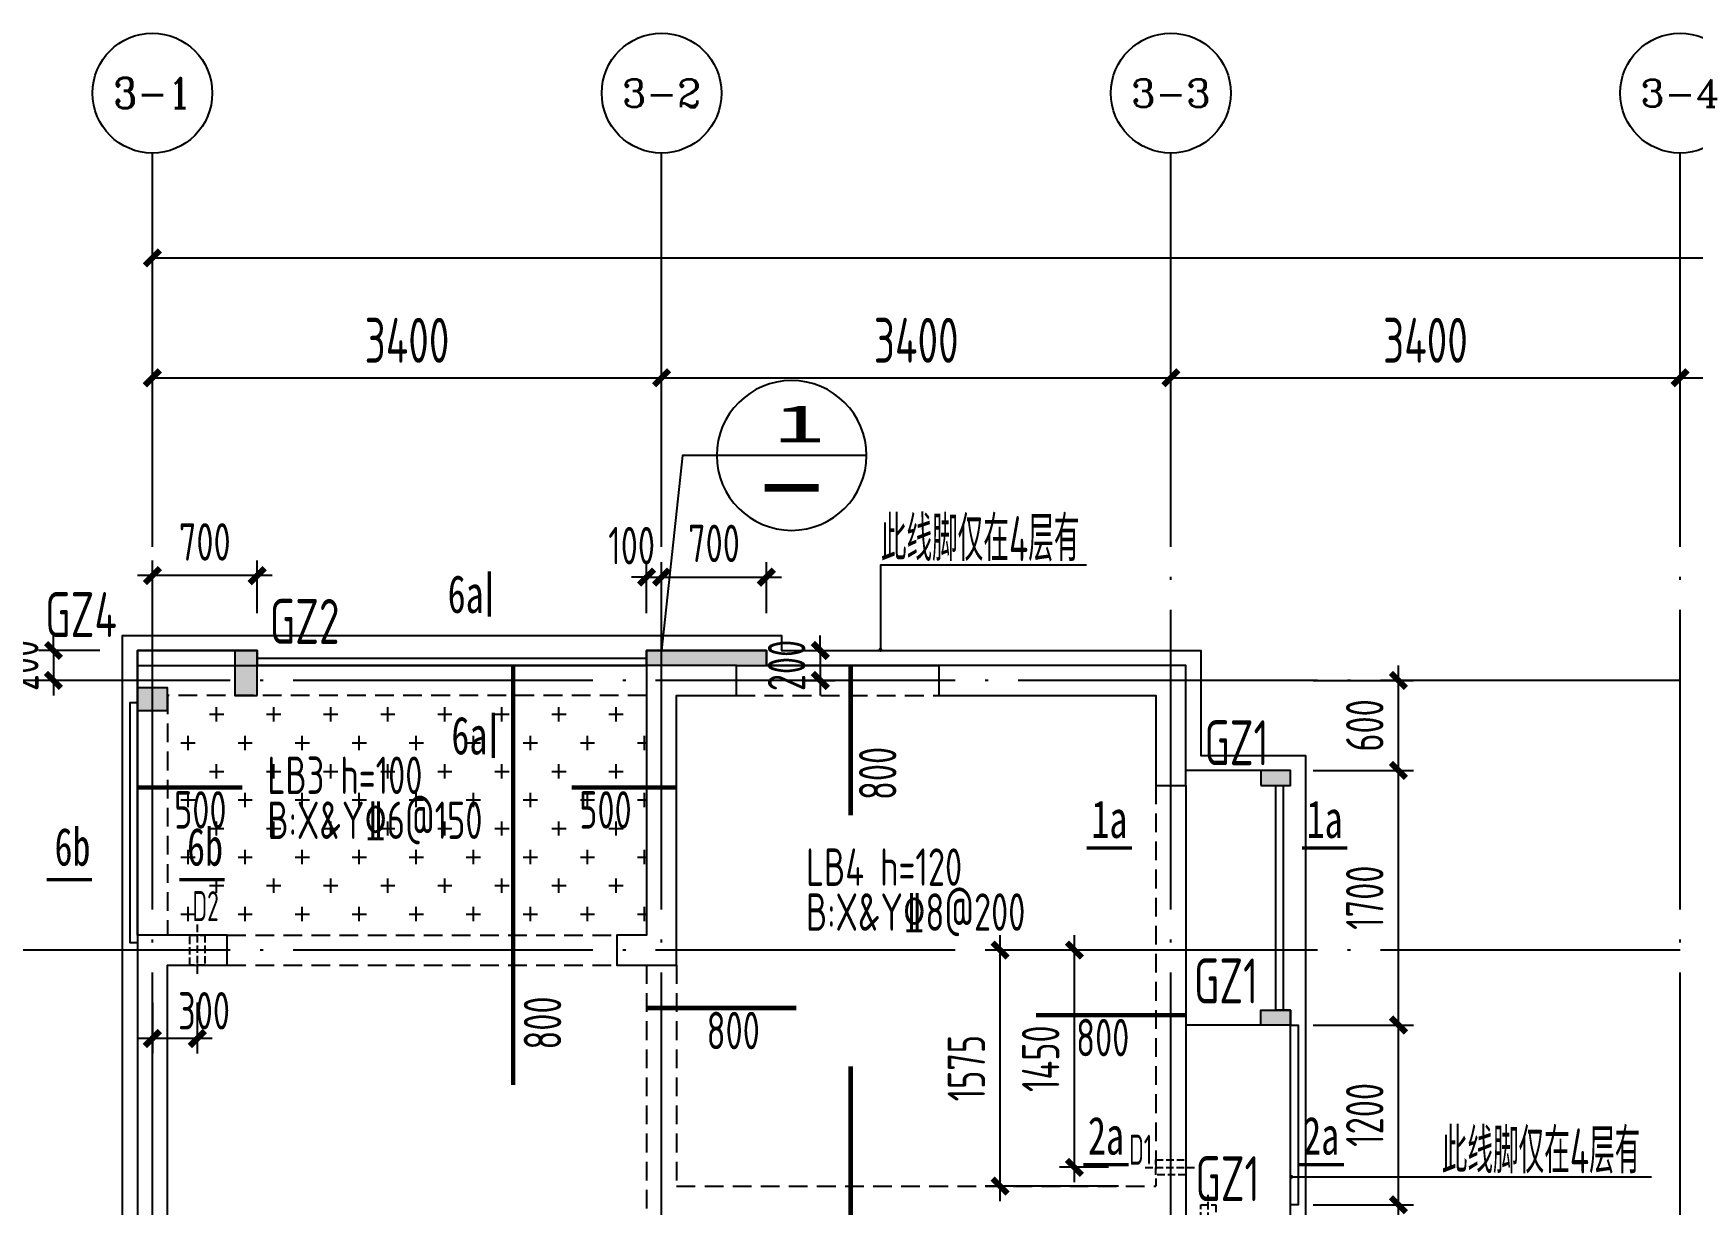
# Model space of a CAD drawing. Extents: x -173820 to 521180, y -715739 to 158231.
# Drawn here: x -6040 to 5040, y 26381 to 34202 of the extents above; entities that cross this region are included whole.
import ezdxf
from ezdxf.enums import TextEntityAlignment as Align

# ---------------------------------------------------------------- set-up
doc = ezdxf.new("R2010")
doc.units = 0
doc.header["$LTSCALE"] = 1000
for name, pattern in [('CONTINOUS', [0]), ('DASH', [0.35, 0.25, -0.1]), ('DOTE', [2.42, 2, -0.2, 0.02, -0.2]), ('HIDDEN2', [0.1875, 0.125, -0.0625])]:
    doc.linetypes.add(name, pattern=pattern)
for name, color, linetype in [('A-外装饰线脚', 7, 'Continuous'), ('A-线脚看线', 9, 'Continuous'), ('A-设备穿墙洞', 161, 'Continuous'), ('AXIS', 1, 'DOTE'), ('AXIS_TEXT', 7, 'Continuous'), ('DIM', 3, 'Continuous'), ('DIM1', 3, 'Continuous'), ('填充', 8, 'Continuous'), ('墙', 6, 'Continuous'), ('挑板', 3, 'Continuous'), ('板筋', 6, 'Continuous'), ('柱', 2, 'Continuous'), ('梁', 4, 'HIDDEN2'), ('模板线', 3, 'Continuous'), ('详图索引', 3, 'Continuous'), ('钢筋_文字', 7, 'Continuous'), ('钢筋长度标注', 7, 'Continuous')]:
    doc.layers.add(name, color=color, linetype=linetype)
doc.styles.add('_TCH_AXIS', font='COMPLEX', dxfattribs={"bigfont": 'GBCBIG'})
doc.styles.add('COMPLEX', font='COMPLEX')
doc.styles.add('TSSD_BOLD', font='tssdeng2.shx', dxfattribs={"width": 0.7, "height": 250, "bigfont": 'CHINA.shx'})
doc.styles.add('TSSD_Dimension', font='tssdeng.shx', dxfattribs={"width": 0.7, "bigfont": 'Hztxt.shx'})
doc.styles.add('zzt', font='tssdeng.shx', dxfattribs={"width": 0.7, "height": 300, "bigfont": 'tssdchn.shx'})
doc.styles.add('钢筋', font='tssdeng.shx', dxfattribs={"width": 0.7, "height": 250, "bigfont": 'tssdchn.shx'})
doc.styles.add('钢筋长度', font='tssdeng.shx', dxfattribs={"width": 0.7, "height": 300, "bigfont": 'tssdchn.shx'})
doc.styles.add('黑体', font='simhei.ttf', dxfattribs={"width": 0.8})
doc.dimstyles.new('DIM_1_100', dxfattribs={"dimtxt": 300, "dimasz": 100, "dimexe": 200, "dimexo": 50, "dimgap": 100, "dimtad": 1, "dimdec": 0, "dimzin": 0, "dimdsep": 46, "dimtxsty": 'zzt', "dimblk": 'ARCHTICK', "dimcen": 0, "dimclrt": 7, "dimadec": 0, "dimazin": 0, "dimtfac": 1, "dimtdec": 0, "dimtix": 1, "dimtmove": 2, "dimatfit": 0, "dimldrblk": 'ARCHTICK', "dimfxl": 0, "dimtolj": 1, "dimarcsym": 0})
doc.dimstyles.new('TSSD_100_100', dxfattribs={"dimtxt": 250, "dimasz": 100, "dimexe": 100, "dimexo": 250, "dimgap": 100, "dimtad": 1, "dimdec": 0, "dimzin": 0, "dimdsep": 46, "dimtxsty": 'TSSD_Dimension', "dimblk": 'ARCHTICK', "dimcen": 0, "dimdle": 100, "dimclrd": 3, "dimclre": 3, "dimclrt": 7, "dimadec": 0, "dimazin": 0, "dimtfac": 1, "dimtdec": 0, "dimtix": 1, "dimtmove": 2, "dimatfit": 3, "dimfxl": 0, "dimtolj": 1, "dimtzin": 0, "dimarcsym": 0})

# ---------------------------------------------------------------- blocks, each defined once
blk = doc.blocks.new('_ArchTick')
at = {"color": 4, "linetype": 'ByBlock', "const_width": 0.4}
blk.add_lwpolyline([(-0.5, -0.5), (0.5, 0.5)], dxfattribs=at)
blk = doc.blocks.new('*D1871')
at = {"layer": 'Defpoints', "color": 0}
for p in [(415, 28081), (1455, 28081), (1455, 26506)]:
    blk.add_point(p, dxfattribs=at)
at = {"layer": 'DIM', "color": 3, "lineweight": -2}
for p, q in [((415, 26406), (415, 28181)), ((1205, 28081), (315, 28081)), ((1205, 26506), (315, 26506))]:
    blk.add_line(p, q, dxfattribs=at)
at = {"layer": 'DIM', "color": 3, "lineweight": -2, "xscale": 100, "yscale": 100, "zscale": 100}
for p, rotation in [((415, 28081), 90), ((415, 26506), 270)]:
    blk.add_blockref('_ArchTick', p, dxfattribs=dict(at, rotation=rotation))
at = {"layer": 'DIM', "color": 7, "insert": (190, 27293), "char_height": 250, "attachment_point": 5, "rotation": 90, "style": 'TSSD_Dimension'}
blk.add_mtext('\\A1;1575', dxfattribs=at)
blk = doc.blocks.new('*D1907')
at = {"layer": 'Defpoints', "color": 0}
for p in [(-5245, 30581), (-5245, 30081), (-4545, 30081)]:
    blk.add_point(p, dxfattribs=at)
at = {"layer": 'DIM', "color": 3, "lineweight": -2}
for p, q in [((-5245, 30331), (-5245, 30681)), ((-4545, 30331), (-4545, 30681)), ((-4445, 30581), (-5345, 30581))]:
    blk.add_line(p, q, dxfattribs=at)
at = {"layer": 'DIM', "color": 3, "lineweight": -2, "xscale": 100, "yscale": 100, "zscale": 100, "rotation": 180}
blk.add_blockref('_ArchTick', (-5245, 30581), dxfattribs=at)
at = {"layer": 'DIM', "color": 3, "lineweight": -2, "xscale": 100, "yscale": 100, "zscale": 100}
blk.add_blockref('_ArchTick', (-4545, 30581), dxfattribs=at)
at = {"layer": 'DIM', "color": 7, "insert": (-4895, 30806), "char_height": 250, "attachment_point": 5, "style": 'TSSD_Dimension'}
blk.add_mtext('\\A1;700', dxfattribs=at)
blk = doc.blocks.new('*D1924')
at = {"layer": 'Defpoints', "color": 0}
for p in [(2255, 26381), (3075, 26381), (2255, 24681)]:
    blk.add_point(p, dxfattribs=at)
at = {"layer": 'DIM', "color": 3, "lineweight": -2}
for p, q in [((2505, 26381), (3175, 26381)), ((3075, 24581), (3075, 26481)), ((2505, 24681), (3175, 24681))]:
    blk.add_line(p, q, dxfattribs=at)
at = {"layer": 'DIM', "color": 3, "lineweight": -2, "xscale": 100, "yscale": 100, "zscale": 100}
for p, rotation in [((3075, 26381), 90), ((3075, 24681), 270)]:
    blk.add_blockref('_ArchTick', p, dxfattribs=dict(at, rotation=rotation))
at = {"layer": 'DIM', "color": 7, "insert": (2850, 25531), "char_height": 250, "attachment_point": 5, "rotation": 90, "style": 'TSSD_Dimension'}
blk.add_mtext('\\A1;1700', dxfattribs=at)
blk = doc.blocks.new('*D1925')
at = {"layer": 'Defpoints', "color": 0}
for p in [(2255, 29881), (3075, 29881), (2255, 29281)]:
    blk.add_point(p, dxfattribs=at)
at = {"layer": 'DIM', "color": 3, "lineweight": -2}
for p, q in [((3075, 29181), (3075, 29981)), ((2505, 29881), (3175, 29881)), ((2505, 29281), (3175, 29281))]:
    blk.add_line(p, q, dxfattribs=at)
at = {"layer": 'DIM', "color": 3, "lineweight": -2, "xscale": 100, "yscale": 100, "zscale": 100}
for p, rotation in [((3075, 29881), 90), ((3075, 29281), 270)]:
    blk.add_blockref('_ArchTick', p, dxfattribs=dict(at, rotation=rotation))
at = {"layer": 'DIM', "color": 7, "insert": (2850, 29581), "char_height": 250, "attachment_point": 5, "rotation": 90, "style": 'TSSD_Dimension'}
blk.add_mtext('\\A1;600', dxfattribs=at)
blk = doc.blocks.new('*D1926')
at = {"layer": 'Defpoints', "color": 0}
for p in [(-1845, 30571), (-1945, 30081), (-1845, 30081)]:
    blk.add_point(p, dxfattribs=at)
at = {"layer": 'DIM', "color": 3, "lineweight": -2}
for p, q in [((-1945, 30331), (-1945, 30671)), ((-1845, 30331), (-1845, 30671)), ((-1945, 30571), (-2045, 30571)), ((-1945, 30571), (-1845, 30571)), ((-1845, 30571), (-1745, 30571))]:
    blk.add_line(p, q, dxfattribs=at)
at = {"layer": 'DIM', "color": 3, "lineweight": -2, "xscale": 100, "yscale": 100, "zscale": 100}
blk.add_blockref('_ArchTick', (-1945, 30571), dxfattribs=at)
at = {"layer": 'DIM', "color": 3, "lineweight": -2, "xscale": 100, "yscale": 100, "zscale": 100, "rotation": 180}
blk.add_blockref('_ArchTick', (-1845, 30571), dxfattribs=at)
at = {"layer": 'DIM', "color": 7, "insert": (-2045, 30781), "char_height": 250, "attachment_point": 5, "style": 'TSSD_Dimension'}
blk.add_mtext('\\A1;100', dxfattribs=at)
blk = doc.blocks.new('*D1927')
at = {"layer": 'Defpoints', "color": 0}
for p in [(-1145, 30571), (-1845, 30081), (-1145, 30081)]:
    blk.add_point(p, dxfattribs=at)
at = {"layer": 'DIM', "color": 3, "lineweight": -2}
for p, q in [((-1845, 30331), (-1845, 30671)), ((-1145, 30331), (-1145, 30671)), ((-1945, 30571), (-1045, 30571))]:
    blk.add_line(p, q, dxfattribs=at)
at = {"layer": 'DIM', "color": 3, "lineweight": -2, "xscale": 100, "yscale": 100, "zscale": 100, "rotation": 180}
blk.add_blockref('_ArchTick', (-1845, 30571), dxfattribs=at)
at = {"layer": 'DIM', "color": 3, "lineweight": -2, "xscale": 100, "yscale": 100, "zscale": 100}
blk.add_blockref('_ArchTick', (-1145, 30571), dxfattribs=at)
at = {"layer": 'DIM', "color": 7, "insert": (-1495, 30796), "char_height": 250, "attachment_point": 5, "style": 'TSSD_Dimension'}
blk.add_mtext('\\A1;700', dxfattribs=at)
blk = doc.blocks.new('*D1928')
at = {"layer": 'Defpoints', "color": 0}
for p in [(-1145, 30081), (-1145, 29881), (-785, 29881)]:
    blk.add_point(p, dxfattribs=at)
at = {"layer": 'DIM', "color": 3, "lineweight": -2}
for p, q in [((-785, 30081), (-785, 30181)), ((-895, 30081), (-685, 30081)), ((-785, 30081), (-785, 29881)), ((-895, 29881), (-685, 29881)), ((-785, 29881), (-785, 29781))]:
    blk.add_line(p, q, dxfattribs=at)
at = {"layer": 'DIM', "color": 3, "lineweight": -2, "xscale": 100, "yscale": 100, "zscale": 100}
for p, rotation in [((-785, 30081), 270), ((-785, 29881), 90)]:
    blk.add_blockref('_ArchTick', p, dxfattribs=dict(at, rotation=rotation))
at = {"layer": 'DIM', "color": 7, "insert": (-1010, 29981), "char_height": 250, "attachment_point": 5, "rotation": 90, "style": 'TSSD_Dimension'}
blk.add_mtext('\\A1;200', dxfattribs=at)
blk = doc.blocks.new('*D1929')
at = {"layer": 'Defpoints', "color": 0}
for p in [(-5345, 30081), (-5905, 29881), (-5345, 29881)]:
    blk.add_point(p, dxfattribs=at)
at = {"layer": 'DIM', "color": 3, "lineweight": -2}
for p, q in [((-5905, 30081), (-5905, 30181)), ((-5595, 30081), (-6005, 30081)), ((-5905, 30081), (-5905, 29881)), ((-5595, 29881), (-6005, 29881)), ((-5905, 29881), (-5905, 29781))]:
    blk.add_line(p, q, dxfattribs=at)
at = {"layer": 'DIM', "color": 3, "lineweight": -2, "xscale": 100, "yscale": 100, "zscale": 100}
for p, rotation in [((-5905, 30081), 270), ((-5905, 29881), 90)]:
    blk.add_blockref('_ArchTick', p, dxfattribs=dict(at, rotation=rotation))
at = {"layer": 'DIM', "color": 7, "insert": (-6130, 29981), "char_height": 250, "attachment_point": 5, "rotation": 90, "style": 'TSSD_Dimension'}
blk.add_mtext('\\A1;200', dxfattribs=at)
blk = doc.blocks.new('$1676191')
at = {"layer": '模板线', "color": 4, "const_width": 22.7}
for points in [[(0, 0), (302, 0)], [(1438, 0), (1740, 0)]]:
    blk.add_lwpolyline(points, dxfattribs=at)
at = {"layer": '模板线', "color": 0, "style": '黑体', "width": 0.7}
for p in [(151, 193), (1588, 193)]:
    blk.add_text('1a', height=252, dxfattribs=at).set_placement(p, align=Align.MIDDLE_CENTER)
blk = doc.blocks.new('$1710966')
at = {"layer": '模板线', "color": 4, "const_width": 22.7}
for points in [[(0, 0), (302, 0)], [(1438, 0), (1740, 0)]]:
    blk.add_lwpolyline(points, dxfattribs=at)
at = {"layer": '模板线', "color": 0, "style": '黑体', "width": 0.7}
for p in [(151, 193), (1588, 193)]:
    blk.add_text('2a', height=252, dxfattribs=at).set_placement(p, align=Align.MIDDLE_CENTER)
blk = doc.blocks.new('$1925373')
at = {"layer": '模板线', "color": 4, "const_width": 22.7}
for points in [[(286, 1246), (286, 944)], [(311, 302), (311, 0)]]:
    blk.add_lwpolyline(points, dxfattribs=at)
at = {"layer": '模板线', "color": 0, "style": '黑体', "width": 0.7}
for p in [(127, 1095), (152, 151)]:
    blk.add_text('6a', height=252, dxfattribs=at).set_placement(p, align=Align.MIDDLE_CENTER)
blk = doc.blocks.new('*D1834')
at = {"layer": 'Defpoints', "color": 0}
for p in [(2255, 29281), (3075, 29281), (2255, 27581)]:
    blk.add_point(p, dxfattribs=at)
at = {"layer": 'DIM', "color": 3, "lineweight": -2}
for p, q in [((3075, 27481), (3075, 29381)), ((2505, 29281), (3175, 29281)), ((2505, 27581), (3175, 27581))]:
    blk.add_line(p, q, dxfattribs=at)
at = {"layer": 'DIM', "color": 3, "lineweight": -2, "xscale": 100, "yscale": 100, "zscale": 100}
for p, rotation in [((3075, 29281), 90), ((3075, 27581), 270)]:
    blk.add_blockref('_ArchTick', p, dxfattribs=dict(at, rotation=rotation))
at = {"layer": 'DIM', "color": 7, "insert": (2850, 28431), "char_height": 250, "attachment_point": 5, "rotation": 90, "style": 'TSSD_Dimension'}
blk.add_mtext('\\A1;1700', dxfattribs=at)
blk = doc.blocks.new('*D1835')
at = {"layer": 'Defpoints', "color": 0}
for p in [(2255, 27581), (3075, 27581), (2255, 26381)]:
    blk.add_point(p, dxfattribs=at)
at = {"layer": 'DIM', "color": 3, "lineweight": -2}
for p, q in [((3075, 26281), (3075, 27681)), ((2505, 27581), (3175, 27581)), ((2505, 26381), (3175, 26381))]:
    blk.add_line(p, q, dxfattribs=at)
at = {"layer": 'DIM', "color": 3, "lineweight": -2, "xscale": 100, "yscale": 100, "zscale": 100}
for p, rotation in [((3075, 27581), 90), ((3075, 26381), 270)]:
    blk.add_blockref('_ArchTick', p, dxfattribs=dict(at, rotation=rotation))
at = {"layer": 'DIM', "color": 7, "insert": (2850, 26981), "char_height": 250, "attachment_point": 5, "rotation": 90, "style": 'TSSD_Dimension'}
blk.add_mtext('\\A1;1200', dxfattribs=at)
blk = doc.blocks.new('详图索引1')
at = {"color": 3, "const_width": 50}
blk.add_lwpolyline([(319, -216), (681, -216)], dxfattribs=at)
at = {"layer": '详图索引', "color": 3}
blk.add_line((0, 0), (1000, 0), dxfattribs=at)
blk.add_circle((500, 0), 500, dxfattribs=at)
at = {"layer": '详图索引', "color": 3, "style": '黑体', "width": 2}
blk.add_attdef('1', text='', height=250, dxfattribs=at).set_placement((468, 213), align=Align.MIDDLE_CENTER)
blk = doc.blocks.new('*D411')
at = {"layer": 'Defpoints', "color": 0}
for p in [(3400, 22821), (0, 21871), (3400, 21871)]:
    blk.add_point(p, dxfattribs=at)
at = {"layer": 'DIM1', "color": 0, "lineweight": -2}
for p, q in [((0, 21921), (0, 23021)), ((3400, 21921), (3400, 23021)), ((0, 22821), (3400, 22821))]:
    blk.add_line(p, q, dxfattribs=at)
at = {"layer": 'DIM1', "color": 0, "lineweight": -2, "xscale": 100, "yscale": 100, "zscale": 100, "rotation": 180}
blk.add_blockref('_ArchTick', (0, 22821), dxfattribs=at)
at = {"layer": 'DIM1', "color": 0, "lineweight": -2, "xscale": 100, "yscale": 100, "zscale": 100}
blk.add_blockref('_ArchTick', (3400, 22821), dxfattribs=at)
at = {"layer": 'DIM1', "color": 7, "insert": (1700, 23071), "char_height": 300, "attachment_point": 5, "style": 'zzt'}
blk.add_mtext('\\A1;3400', dxfattribs=at)
blk = doc.blocks.new('*D412')
at = {"layer": 'Defpoints', "color": 0}
for p in [(6800, 22821), (3400, 21871), (6800, 21871)]:
    blk.add_point(p, dxfattribs=at)
at = {"layer": 'DIM1', "color": 0, "lineweight": -2}
for p, q in [((3400, 21921), (3400, 23021)), ((6800, 21921), (6800, 23021)), ((3400, 22821), (6800, 22821))]:
    blk.add_line(p, q, dxfattribs=at)
at = {"layer": 'DIM1', "color": 0, "lineweight": -2, "xscale": 100, "yscale": 100, "zscale": 100, "rotation": 180}
blk.add_blockref('_ArchTick', (3400, 22821), dxfattribs=at)
at = {"layer": 'DIM1', "color": 0, "lineweight": -2, "xscale": 100, "yscale": 100, "zscale": 100}
blk.add_blockref('_ArchTick', (6800, 22821), dxfattribs=at)
at = {"layer": 'DIM1', "color": 7, "insert": (5100, 23071), "char_height": 300, "attachment_point": 5, "style": 'zzt'}
blk.add_mtext('\\A1;3400', dxfattribs=at)
blk = doc.blocks.new('*D413')
at = {"layer": 'Defpoints', "color": 0}
for p in [(10200, 22821), (6800, 21871), (10200, 21871)]:
    blk.add_point(p, dxfattribs=at)
at = {"layer": 'DIM1', "color": 0, "lineweight": -2}
for p, q in [((6800, 21921), (6800, 23021)), ((10200, 21921), (10200, 23021)), ((6800, 22821), (10200, 22821))]:
    blk.add_line(p, q, dxfattribs=at)
at = {"layer": 'DIM1', "color": 0, "lineweight": -2, "xscale": 100, "yscale": 100, "zscale": 100, "rotation": 180}
blk.add_blockref('_ArchTick', (6800, 22821), dxfattribs=at)
at = {"layer": 'DIM1', "color": 0, "lineweight": -2, "xscale": 100, "yscale": 100, "zscale": 100}
blk.add_blockref('_ArchTick', (10200, 22821), dxfattribs=at)
at = {"layer": 'DIM1', "color": 7, "insert": (8500, 23071), "char_height": 300, "attachment_point": 5, "style": 'zzt'}
blk.add_mtext('\\A1;3400', dxfattribs=at)
blk = doc.blocks.new('*D414')
at = {"layer": 'Defpoints', "color": 0}
for p in [(11400, 22821), (10200, 21871), (11400, 21871)]:
    blk.add_point(p, dxfattribs=at)
at = {"layer": 'DIM1', "color": 0, "lineweight": -2}
for p, q in [((10200, 21921), (10200, 23021)), ((11400, 21921), (11400, 23021)), ((10200, 22821), (11400, 22821))]:
    blk.add_line(p, q, dxfattribs=at)
at = {"layer": 'DIM1', "color": 0, "lineweight": -2, "xscale": 100, "yscale": 100, "zscale": 100, "rotation": 180}
blk.add_blockref('_ArchTick', (10200, 22821), dxfattribs=at)
at = {"layer": 'DIM1', "color": 0, "lineweight": -2, "xscale": 100, "yscale": 100, "zscale": 100}
blk.add_blockref('_ArchTick', (11400, 22821), dxfattribs=at)
at = {"layer": 'DIM1', "color": 7, "insert": (10800, 23071), "char_height": 300, "attachment_point": 5, "style": 'zzt'}
blk.add_mtext('\\A1;1200', dxfattribs=at)
blk = doc.blocks.new('*D429')
at = {"layer": 'Defpoints', "color": 0}
for p in [(48000, 23621), (0, 21871), (48000, 21871)]:
    blk.add_point(p, dxfattribs=at)
at = {"layer": 'DIM1', "color": 0, "lineweight": -2}
for p, q in [((0, 21921), (0, 23821)), ((48000, 21921), (48000, 23821)), ((0, 23621), (48000, 23621))]:
    blk.add_line(p, q, dxfattribs=at)
at = {"layer": 'DIM1', "color": 0, "lineweight": -2, "xscale": 100, "yscale": 100, "zscale": 100, "rotation": 180}
blk.add_blockref('_ArchTick', (0, 23621), dxfattribs=at)
at = {"layer": 'DIM1', "color": 0, "lineweight": -2, "xscale": 100, "yscale": 100, "zscale": 100}
blk.add_blockref('_ArchTick', (48000, 23621), dxfattribs=at)
at = {"layer": 'DIM1', "color": 7, "insert": (24000, 23871), "char_height": 300, "attachment_point": 5, "style": 'zzt'}
blk.add_mtext('\\A1;48000', dxfattribs=at)
blk = doc.blocks.new('_AXISO')
at = {"color": 3}
blk.add_circle((0, 0), 0.5, dxfattribs=at)
at = {"layer": 'AXIS_TEXT', "color": 3, "style": 'COMPLEX', "width": 1.041667}
blk.add_attdef('A', text='', height=0.56, dxfattribs=at).set_placement((-0.25, -0.28), (0.25, -0.28), align=Align.FIT)
blk = doc.blocks.new('$1466424')
at = {"layer": '板筋', "const_width": 30}
for points in [[(2509, 19804), (2509, 22604)], [(4762, 21604), (4762, 22604)], [(0, 21790), (700, 21790)], [(2900, 21790), (3600, 21790)], [(3400, 20317), (4400, 20317)], [(6000, 20270), (7000, 20270)], [(4762, 18179), (4762, 19929)]]:
    blk.add_lwpolyline(points, dxfattribs=at)
at = {"layer": '钢筋_文字', "color": 7, "linetype": 'Continuous', "width": 0.7}
for s, style, p in [('LB3 h=100', 'TSSD_BOLD', (868, 21746, 0)), ('B:X&Y%%1326@150', '钢筋', (868, 21446, 0)), ('LB4 h=120', 'TSSD_BOLD', (4464, 21133, 0)), ('B:X&Y%%1328@200', '钢筋', (4464, 20833, 0))]:
    blk.add_text(s, height=250, dxfattribs=dict(at, style=style)).set_placement(p)
at = {"layer": '钢筋长度标注', "style": '钢筋长度', "width": 0.7}
for p in [(5068, 21706), (2830, 20040)]:
    blk.add_text('800', height=250, rotation=90, dxfattribs=at).set_placement(p)
for s, p in [('500', (245, 21515)), ('500', (2950, 21515)), ('800', (3801, 20042)), ('800', (6268, 19995))]:
    blk.add_text(s, height=250, dxfattribs=at).set_placement(p)
blk = doc.blocks.new('$133032')
at = {"layer": '挑板'}
for points in [[(10400, 16800), (7000, 16800), (7000, 17400), (7700, 17400), (7700, 17500), (7600, 17500), (7600, 19000), (7700, 19000), (7700, 20400), (7600, 20400), (7600, 21900), (7700, 21900), (7700, 22000), (7000, 22000), (7000, 22700), (4200, 22700), (4200, 22800), (3400, 22800), (3400, 22700), (800, 22700), (800, 22800), (0, 22800), (0, 1700)], [(7700, 20300), (7000, 20300)]]:
    blk.add_lwpolyline(points, dxfattribs=at)
blk = doc.blocks.new('$1839168')
at = {"layer": '柱'}
blk.add_hatch(color=8, dxfattribs=at).paths.add_polyline_path([(0, 200), (0, 0), (100, 0), (100, 200)])
at = {"layer": '柱', "color": 3, "elevation": 0}
blk.add_lwpolyline([(0, 200), (0, 0), (100, 0), (100, 200)], close=True, dxfattribs=at)
blk = doc.blocks.new('$1691164')
at = {"layer": '柱'}
blk.add_hatch(color=8, dxfattribs=at).paths.add_polyline_path([(0, 0), (100, 0), (100, 200), (0, 200)])
at = {"layer": '柱', "color": 3, "elevation": 0}
blk.add_lwpolyline([(100, 200), (0, 200), (0, 0), (100, 0), (100, 0), (100, 0)], close=True, dxfattribs=at)
blk = doc.blocks.new('$1981617')
at = {"layer": '柱'}
blk.add_hatch(color=8, dxfattribs=at).paths.add_polyline_path([(150, 0), (150, 300), (0, 300), (0, 0)])
at = {"layer": '柱', "color": 3, "elevation": 0}
blk.add_lwpolyline([(150, 0), (150, 300), (0, 300), (0, 0)], close=True, dxfattribs=at)
blk = doc.blocks.new('$1617331')
at = {"layer": '柱'}
blk.add_hatch(color=8, dxfattribs=at).paths.add_polyline_path([(200, 150), (0, 150), (0, 0), (200, 0)])
at = {"layer": '柱', "color": 3, "elevation": 0}
blk.add_lwpolyline([(200, 150), (0, 150), (0, 0), (200, 0)], close=True, dxfattribs=at)
blk = doc.blocks.new('$1222607')
at = {"layer": '柱'}
blk.add_blockref('$1981617', (650, 22500, 0), dxfattribs=at)
for name, p, rotation in [('$1617331', (200, 22550, 0), 180), ('$1839168', (7700, 21900, 0), 90)]:
    blk.add_blockref(name, p, dxfattribs=dict(at, rotation=rotation))
at = {"layer": '柱', "xscale": -1, "rotation": 90}
blk.add_blockref('$1691164', (7700, 20400, 0), dxfattribs=at)
blk = doc.blocks.new('$1413619')
at = {"layer": 'A-线脚看线', "color": 5, "elevation": 0}
for points in [[(850, 22700), (3450, 22700)], [(50, 22400), (0, 22400), (0, 20800), (50, 20800)], [(7700, 21850), (7700, 20350)], [(7750, 20250), (7800, 20250), (7800, 19050), (7750, 19050)]]:
    blk.add_lwpolyline(points, dxfattribs=at)
blk = doc.blocks.new('$145458')
at = {"layer": 'A-设备穿墙洞', "linetype": 'DASH', "ltscale": 0.2, "elevation": 0}
for points in [[(531, 6596), (531, 6258)], [(5035, 125), (5436, 125)]]:
    blk.add_lwpolyline(points, dxfattribs=at)
for points in [[(581, 6325), (481, 6325), (481, 6525), (581, 6525)], [(5131, 200), (5131, 50), (5331, 50), (5331, 200)]]:
    blk.add_lwpolyline(points, close=True, dxfattribs=at)
at = {"layer": 'A-设备穿墙洞', "linetype": 'DASH', "ltscale": 0.2}
for points in [[(7131, 5025), (7131, 4925), (6931, 4925), (6931, 5025)], [(7231, 4725), (7331, 4725), (7331, 4625), (7231, 4625)], [(331, 175), (331, 75), (131, 75), (131, 175)]]:
    blk.add_lwpolyline(points, close=True, dxfattribs=at)
for points in [[(6860, 4975), (7198, 4975)], [(7281, 4554), (7281, 4792)], [(68, 125), (413, 125)]]:
    blk.add_lwpolyline(points, dxfattribs=at)
at = {"layer": 'A-设备穿墙洞', "color": 7, "linetype": 'DASH', "ltscale": 0.2, "style": 'zzt', "width": 0.6}
for s, p in [('D2', (498, 6619)), ('D1', (6752, 4993)), ('D1', (7152, 4413)), ('P', (0, 132)), ('PF', (5366, 123))]:
    blk.add_text(s, height=200, dxfattribs=at).set_placement(p)
blk = doc.blocks.new('*D11651')
at = {"layer": 'Defpoints', "color": 0}
for p in [(7156, 19548), (7633, 19548, 0), (7633, 18098)]:
    blk.add_point(p, dxfattribs=at)
at = {"layer": 'DIM1', "color": 3, "lineweight": -2}
for p, q in [((7156, 17998), (7156, 19648)), ((7383, 19548), (7056, 19548)), ((7383, 18098), (7056, 18098))]:
    blk.add_line(p, q, dxfattribs=at)
at = {"layer": 'DIM1', "color": 3, "lineweight": -2, "xscale": 100, "yscale": 100, "zscale": 100}
for p, rotation in [((7156, 19548), 90), ((7156, 18098), 270)]:
    blk.add_blockref('_ArchTick', p, dxfattribs=dict(at, rotation=rotation))
at = {"layer": 'DIM1', "color": 7, "insert": (6931, 18823), "char_height": 250, "attachment_point": 5, "rotation": 90, "style": 'TSSD_Dimension'}
blk.add_mtext('\\A1;1450', dxfattribs=at)
blk = doc.blocks.new('*D11691')
at = {"layer": 'Defpoints', "color": 0}
for p in [(1000, 19448), (1300, 19448, 0), (1000, 18958)]:
    blk.add_point(p, dxfattribs=at)
at = {"layer": 'DIM1', "color": 3, "lineweight": -2}
for p, q in [((1000, 19198), (1000, 18858)), ((1300, 19198), (1300, 18858)), ((1400, 18958), (900, 18958))]:
    blk.add_line(p, q, dxfattribs=at)
at = {"layer": 'DIM1', "color": 3, "lineweight": -2, "xscale": 100, "yscale": 100, "zscale": 100, "rotation": 180}
blk.add_blockref('_ArchTick', (1000, 18958), dxfattribs=at)
at = {"layer": 'DIM1', "color": 3, "lineweight": -2, "xscale": 100, "yscale": 100, "zscale": 100}
blk.add_blockref('_ArchTick', (1300, 18958), dxfattribs=at)
at = {"layer": 'DIM1', "color": 7, "insert": (1345, 19143), "char_height": 250, "attachment_point": 5, "style": 'TSSD_Dimension'}
blk.add_mtext('\\A1;300', dxfattribs=at)
blk = doc.blocks.new('$1417300')
at = {"layer": '模板线', "color": 4, "const_width": 22.7, "elevation": 0}
for points in [[(0, 0), (302, 0)], [(886, 0), (1188, 0)]]:
    blk.add_lwpolyline(points, dxfattribs=at)
at = {"layer": '模板线', "color": 0, "style": '黑体', "width": 0.7}
for p in [(172, 220, 0), (1057, 220, 0)]:
    blk.add_text('6b', height=252, dxfattribs=at).set_placement(p, align=Align.MIDDLE_CENTER)
blk = doc.blocks.new('$1783196')
at = {"layer": 'AXIS'}
for p, q in [((5234.9, 3480), (5234.9, 27859.5)), ((8634.9, 3480), (8634.9, 27859.5)), ((12034.9, 3480), (12034.9, 27859.5)), ((15434.9, 3480), (15434.9, 27859.5)), ((15434.9, 26788.3), (4360, 26788.3)), ((15434.9, 24988.3), (4360, 24988.3))]:
    blk.add_line(p, q, dxfattribs=at)
at = {"layer": 'DIM1'}
for p, q in [((5234.9, 27859.5), (5234.9, 30309.5)), ((8634.9, 27859.5), (8634.9, 30309.5)), ((12034.9, 27859.5), (12034.9, 30309.5)), ((15434.9, 27859.5), (15434.9, 30309.5))]:
    blk.add_line(p, q, dxfattribs=at)
ref = blk.add_blockref('_AXISO', (5234.9, 30709.5), dxfattribs=dict(at, xscale=800, yscale=800, zscale=800))
ref.add_attrib('A', '3-1', dxfattribs={"layer": 'AXIS_TEXT', "height": 202.97, "style": '_TCH_AXIS'}).set_placement((4973.9, 30608), (5495.8, 30608), align=Align.FIT)
ref = blk.add_blockref('_AXISO', (8634.9, 30709.5), dxfattribs=dict(at, xscale=800, yscale=800, zscale=800))
ref.add_attrib('A', '3-2', dxfattribs={"layer": 'AXIS_TEXT', "height": 187.78, "style": '_TCH_AXIS'}).set_placement((8371.1, 30615.6), (8898.6, 30615.6), align=Align.FIT)
ref = blk.add_blockref('_AXISO', (12034.9, 30709.5), dxfattribs=dict(at, xscale=800, yscale=800, zscale=800))
ref.add_attrib('A', '3-3', dxfattribs={"layer": 'AXIS_TEXT', "height": 187.78, "style": '_TCH_AXIS'}).set_placement((11771.1, 30615.6), (12298.6, 30615.6), align=Align.FIT)
ref = blk.add_blockref('_AXISO', (15434.9, 30709.5), dxfattribs=dict(at, xscale=800, yscale=800, zscale=800))
ref.add_attrib('A', '3-4', dxfattribs={"layer": 'AXIS_TEXT', "height": 182.29, "style": '_TCH_AXIS'}).set_placement((15170.1, 30618.4), (15699.6, 30618.4), align=Align.FIT)
for p1, p2, distance, picture, middle in [((5234.9, 27859.5), (53234.9, 27859.5), 1750, '*D429', (29234.9, 29859.5)), ((5234.9, 27859.5), (8634.9, 27859.5), 950, '*D411', (6934.9, 29059.5)), ((8634.9, 27859.5), (12034.9, 27859.5), 950, '*D412', (10334.9, 29059.5)), ((12034.9, 27859.5), (15434.9, 27859.5), 950, '*D413', (13734.9, 29059.5)), ((15434.9, 27859.5), (16634.9, 27859.5), 950, '*D414', (16034.9, 29059.5))]:
    dim = blk.add_aligned_dim(p1=p1, p2=p2, distance=distance, dimstyle='DIM_1_100', dxfattribs=at)
    dim.commit()
    dim.dimension.update_dxf_attribs({"geometry": picture, "text_midpoint": middle, "insert": (5234.9, 5988.3)})
blk = doc.blocks.new('$1186913')
at = {"layer": 'A-设备穿墙洞'}
blk.add_blockref('$145458', (768.9, 13122.9), dxfattribs=at)
at = {"layer": 'DIM1'}
dim = blk.add_linear_dim(base=(7156, 19547.9), p1=(7632.7, 18097.9), p2=(7632.7, 19547.9, 0), angle=90, dimstyle='TSSD_100_100', dxfattribs=at)
dim.commit()
dim.dimension.update_dxf_attribs({"geometry": '*D11651', "text_midpoint": (6931, 18822.9)})
dim = blk.add_linear_dim(base=(1000.2, 18958, 0), p1=(1300.2, 19447.9, 0), p2=(1000.2, 19447.9, 0), dimstyle='TSSD_100_100', dxfattribs=at)
dim.commit()
dim.dimension.update_dxf_attribs({"geometry": '*D11691', "text_midpoint": (1344.8, 19142.8, 0), "dimtype": 128})

msp = doc.modelspace()

# ---------------------------------------------------------------- hatches: boundary and pattern name
at = {"layer": '填充'}
msp.add_hatch(color=256, dxfattribs=at).paths.add_polyline_path([(-1944.7, 30080.8), (-1944.7, 29980.8), (-1344.7, 29980.8), (-1144.7, 29980.8), (-1144.7, 30080.8)])
at = {"layer": '填充', "linetype": 'Continuous'}
h = msp.add_hatch(dxfattribs=at)
h.set_pattern_fill('CROSS', color=256, scale=30, style=0)
h.set_pattern_definition([(0, (-5244.65, 9080.82), (190.5, 190.5), [95.25, -285.75]), (90, (-5197.03, 9033.2), (-190.5, 190.5), [95.25, -285.75])])
h.paths.add_polyline_path([(-5144.7, 29780.8), (-5144.7, 28180.8), (-4744.7, 28180.8), (-2144.7, 28180.8), (-1944.7, 28180.8), (-1944.7, 29780.8)])

# ---------------------------------------------------------------- linework, layer by layer
at = {"layer": 'A-外装饰线脚', "color": 23, "elevation": 0}
for points in [[(-1944.7, 8180.8), (-4944.7, 8180.8), (-4944.7, 8880.8), (-5444.7, 8880.8), (-5444.7, 30180.8), (-1044.7, 30180.8), (-1044.7, 30080.8), (1755.3, 30080.8), (1755.3, 29380.8), (2455.3, 29380.8), (2455.3, 24580.8), (1755.3, 24580.8), (1755.3, 24180.8), (5155.3, 24180.8), (5155.3, 23430.8)], [(-5344.7, 29980.8), (-5344.7, 30080.8), (-4544.7, 30080.8), (-4544.7, 29980.8)], [(-1944.7, 29980.8), (-1944.7, 30080.8), (-1144.7, 30080.8), (-1144.7, 29980.8)]]:
    msp.add_lwpolyline(points, dxfattribs=at)
at = {"layer": '墙', "elevation": 0}
for points in [[(-1344.7, 29780.8), (-1344.7, 29980.8), (-1944.7, 29980.8), (-1944.7, 28180.8), (-2144.7, 28180.8), (-2144.7, 27980.8), (-1744.7, 27980.8), (-1744.7, 29780.8)], [(1655.3, 29180.8), (1655.3, 29980.8), (5.3, 29980.8), (5.3, 29780.8), (1455.3, 29780.8), (1455.3, 29180.8)], [(-4744.7, 28180.8), (-5344.7, 28180.8), (-5344.7, 25530.8), (-5144.7, 25530.8), (-5144.7, 27980.8), (-4744.7, 27980.8)]]:
    msp.add_lwpolyline(points, close=True, dxfattribs=at)
msp.add_lwpolyline([(-1944.7, 27980.8), (-1944.7, 27980.8)], dxfattribs=at)
at = {"layer": '梁', "linetype": 'Continuous'}
for p, q in [((-5344.7, 28180.8, 0), (-5344.7, 29980.8, 0)), ((-5344.7, 29980.8, 0), (-1944.7, 29980.8, 0)), ((-1344.7, 29980.8, 0), (5.3, 29980.8, 0)), ((1655.3, 29180.8, 0), (1655.3, 24280.8, 0))]:
    msp.add_line(p, q, dxfattribs=at)
at = {"layer": '梁'}
for p, q in [((-1944.7, 29780.8, 0), (-5144.7, 29780.8, 0)), ((-5144.7, 29780.8, 0), (-5144.7, 28180.8, 0)), ((-1344.7, 29780.8, 0), (5.3, 29780.8, 0)), ((1455.3, 29180.8, 0), (1455.3, 26505.8, 0)), ((-4744.7, 28180.8, 0), (-2144.7, 28180.8, 0)), ((-4744.7, 27980.8, 0), (-2144.7, 27980.8, 0)), ((-1944.7, 27980.8, 0), (-1944.7, 21980.8, 0)), ((-1744.7, 27980.8, 0), (-1744.7, 26505.8, 0)), ((-1744.7, 26505.8, 0), (1455.3, 26505.8, 0))]:
    msp.add_line(p, q, dxfattribs=at)
at = {"layer": '模板线', "elevation": 0}
msp.add_lwpolyline([(-1476.5, 31383.1), (-1705.4, 31383.1), (-1844.7, 30080.8)], dxfattribs=at)
at = {"layer": '钢筋_文字'}
msp.add_line((4764, 26566.3, 0), (2357.4, 26566.3, 0), dxfattribs=at)
at = {"layer": '钢筋_文字', "elevation": 0}
msp.add_lwpolyline([(991.4, 30651.5), (-384.1, 30651.5), (-384.1, 30080.8)], dxfattribs=at)
at = {"layer": '钢筋_文字', "const_width": 13.3, "elevation": 0}
for points in [[(-383.8, 30091.9, 1), (-383.8, 30078.5, 1)], [(2358.7, 26573.9, 1), (2358.7, 26560.6, 1)]]:
    msp.add_lwpolyline(points, format="xyb", close=True, dxfattribs=at)

# ---------------------------------------------------------------- block references
at = {"layer": 'A-设备穿墙洞'}
msp.add_blockref('$1186913', (-6244.8, 8533), dxfattribs=at)
at = {"layer": '填充', "linetype": 'Continuous'}
msp.add_blockref('$1783196', (-10479.5, 3092.5, 0), dxfattribs=at)
at = {"layer": '挑板'}
for name, p in [('$1413619', (-5394.7, 7330.8)), ('$133032', (-5344.7, 7280.8, 0))]:
    msp.add_blockref(name, p, dxfattribs=at)
at = {"layer": '柱'}
msp.add_blockref('$1222607', (-5344.7, 7280.8, 0), dxfattribs=at)
at = {"layer": '模板线'}
ref = msp.add_blockref('详图索引1', (-476.5, 31383.1, 0), dxfattribs=dict(at, xscale=-1))
ref.add_attrib('1', '1', dxfattribs={"layer": '详图索引', "color": 3, "height": 250, "style": '黑体', "width": 2}).set_placement((-924.9, 31595.9, 0), align=Align.MIDDLE_CENTER)
for name, p in [('$1925373', (-3280.1, 29363.1, 0)), ('$1676191', (993.8, 28763, 0)), ('$1417300', (-5950.1, 28551.4)), ('$1710966', (970.9, 26649.5, 0))]:
    msp.add_blockref(name, p, dxfattribs=at)
at = {"layer": '钢筋长度标注'}
msp.add_blockref('$1466424', (-5344.7, 7377.1, 0), dxfattribs=at)

# ---------------------------------------------------------------- texts
at = {"layer": '模板线', "color": 7, "linetype": 'CONTINOUS', "style": 'zzt', "width": 0.7}
for s, p in [('GZ4', (-5960.3, 30170.8, 0)), ('GZ2', (-4460.7, 30125.3, 0)), ('GZ1', (1779.3, 29315.3, 0)), ('GZ1', (1709.3, 27725.3, 0)), ('GZ1', (1719.3, 26405.3, 0))]:
    msp.add_text(s, height=300, dxfattribs=at).set_placement(p)
at = {"layer": '钢筋_文字', "style": 'zzt', "width": 0.6}
for p in [(-380.7, 30677.7, 0), (3364.2, 26590.6, 0)]:
    msp.add_text('此线脚仅在4层有', height=300, dxfattribs=at).set_placement(p)

# ---------------------------------------------------------------- dimensions: what is measured, and where the dimension line sits
at = {"layer": 'DIM'}
for base, p1, p2, picture, middle in [((-5244.7, 30580.8, 0), (-4544.7, 30080.8, 0), (-5244.7, 30080.8, 0), '*D1907', (-4894.7, 30805.8, 0)), ((-1144.7, 30570.8, 0), (-1844.7, 30080.8, 0), (-1144.7, 30080.8, 0), '*D1927', (-1494.7, 30795.8, 0))]:
    dim = msp.add_linear_dim(base=base, p1=p1, p2=p2, dimstyle='TSSD_100_100', dxfattribs=at)
    dim.commit()
    dim.dimension.update_dxf_attribs({"geometry": picture, "text_midpoint": middle})
dim = msp.add_linear_dim(base=(-1844.7, 30570.8, 0), p1=(-1944.7, 30080.8, 0), p2=(-1844.7, 30080.8, 0), dimstyle='TSSD_100_100', dxfattribs=at)
dim.commit()
dim.dimension.update_dxf_attribs({"geometry": '*D1926', "text_midpoint": (-2044.7, 30780.8, 0), "dimtype": 160})
for base, p1, p2, picture, middle in [((-5904.7, 29880.8, 0), (-5344.7, 30080.8, 0), (-5344.7, 29880.8, 0), '*D1929', (-6129.7, 29980.8, 0)), ((-784.7, 29880.8, 0), (-1144.7, 30080.8, 0), (-1144.7, 29880.8, 0), '*D1928', (-1009.7, 29980.8, 0)), ((3075.3, 29880.8, 0), (2255.3, 29280.8, 0), (2255.3, 29880.8, 0), '*D1925', (2850.3, 29580.8, 0)), ((3075.3, 29280.8, 0), (2255.3, 27580.8, 0), (2255.3, 29280.8, 0), '*D1834', (2850.3, 28430.8, 0)), ((415.3, 28080.8, 0), (1455.3, 26505.8, 0), (1455.3, 28080.8, 0), '*D1871', (190.3, 27293.3, 0)), ((3075.3, 27580.8, 0), (2255.3, 26380.8, 0), (2255.3, 27580.8, 0), '*D1835', (2850.3, 26980.8, 0)), ((3075.3, 26380.8, 0), (2255.3, 24680.8, 0), (2255.3, 26380.8, 0), '*D1924', (2850.3, 25530.8, 0))]:
    dim = msp.add_linear_dim(base=base, p1=p1, p2=p2, angle=90, dimstyle='TSSD_100_100', dxfattribs=at)
    dim.commit()
    dim.dimension.update_dxf_attribs({"geometry": picture, "text_midpoint": middle})

doc.saveas('drawing.dxf')
